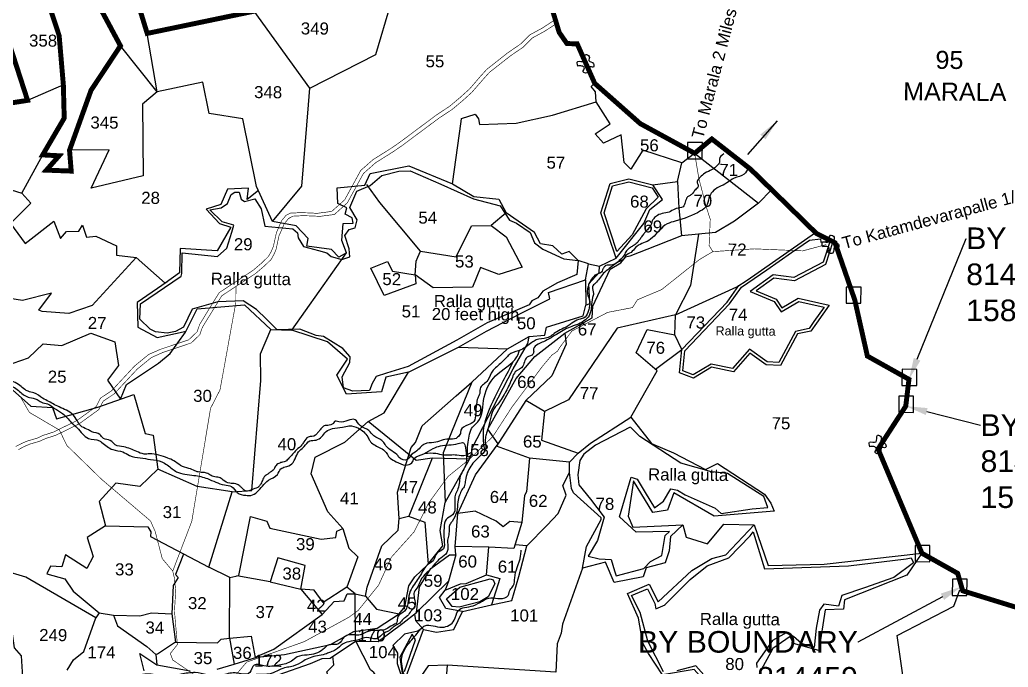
# Model space of a CAD drawing. Header units: feet. Extents: x 810988 to 816268, y 1577255 to 1582517.
# Drawn here: x 812906 to 814506, y 1580867 to 1581915 of the extents above; entities that cross this region are included whole.
import ezdxf
from ezdxf import colors
from ezdxf.entities.mleader import LeaderData, LeaderLine
from ezdxf.enums import TextEntityAlignment as Align
from ezdxf.math import Vec2, Vec3

# ---------------------------------------------------------------- set-up
doc = ezdxf.new("R2010")
doc.units = ezdxf.units.FT
doc.header["$LTSCALE"] = 15
doc.header["$MEASUREMENT"] = 0
doc.linetypes.add('HIDDEN2', pattern=[0.1875, 0.125, -0.0625])
for name, color, linetype in [('CRDS STONES', 7, 'Continuous'), ('HILL', 17, 'Continuous'), ('PLOT', 7, 'Continuous'), ('PLOT NO', 7, 'Continuous'), ('ROADS', 6, 'HIDDEN2'), ('TANKS-STREAM', 4, 'Continuous'), ('TEXT', 1, 'Continuous'), ('VILLAGE STONES', 240, 'Continuous')]:
    doc.layers.add(name, color=color, linetype=linetype)
doc.layers.add('VILLAGE BOUNDRY', color=5, linetype='HIDDEN2', lineweight=100)
doc.styles.get("Standard").update_dxf_attribs({"font": 'arial.ttf'})
doc.dimstyles.get("Standard").update_dxf_attribs({"dimtxt": 0.18, "dimasz": 35, "dimexe": 0.18, "dimexo": 0.0625, "dimgap": 0.09, "dimtad": 0, "dimtih": 1, "dimtoh": 1, "dimdec": 4, "dimzin": 0, "dimdsep": 46, "dimtxsty": 'Standard', "dimcen": 0.09, "dimadec": 0, "dimazin": 0, "dimtfac": 1, "dimtdec": 4, "dimtofl": 0, "dimtmove": 0, "dimatfit": 3, "dimfxl": 0, "dimtolj": 1, "dimtzin": 0, "dimarcsym": 0})

msp = doc.modelspace()

# ---------------------------------------------------------------- linework, layer by layer
at = {"layer": 'HILL'}
for points in [[(813184.9, 1581446.8), (813171.2, 1581417.7), (813158.3, 1581410.4), (813144.5, 1581407.9), (813125.5, 1581410.1), (813117.1, 1581414.5), (813100.1, 1581430.8), (813101.5, 1581455.3), (813167.3, 1581500.5), (813168.2, 1581504.7), (813169.1, 1581538), (813226, 1581532.3), (813241.2, 1581545.8), (813249.2, 1581571.4), (813252.6, 1581582.6), (813233.6, 1581588.3), (813213.7, 1581607.9), (813232, 1581610.7), (813242.4, 1581618), (813248.1, 1581632.4), (813254.1, 1581636.4), (813260.9, 1581636.3), (813264.6, 1581625.1), (813269.5, 1581621.2), (813286.7, 1581625.5), (813296.5, 1581609.4), (813302.6, 1581581.2), (813348.2, 1581577.1), (813355.6, 1581570.4), (813356.5, 1581562.2), (813365.3, 1581548.5), (813389.7, 1581541.8), (813403, 1581538.1), (813410, 1581531.9), (813427.1, 1581527.3), (813440.2, 1581531.7), (813439.2, 1581544.6), (813432, 1581566), (813439.1, 1581575.6), (813448.9, 1581578.4), (813451.8, 1581591.3), (813440.3, 1581611.5), (813451.4, 1581637.9), (813473.1, 1581647.2), (813492, 1581663.1), (813519.7, 1581670), (813537.7, 1581670.7), (813587.6, 1581649.1), (813640.1, 1581625.5), (813683.5, 1581614), (813698.4, 1581591), (813709.8, 1581586.3), (813731.8, 1581570.7), (813739.1, 1581554.1), (813752.7, 1581544.1), (813786.3, 1581528.3), (813809.9, 1581525.7), (813807.4, 1581502.7), (813776.3, 1581489.4), (813752.6, 1581475.8), (813744.4, 1581465.2), (813734.9, 1581460.5), (813730.5, 1581453.6), (813662.3, 1581424.5), (813613.5, 1581396.4), (813534.7, 1581354.1), (813499.6, 1581343.2), (813482.8, 1581338), (813476.6, 1581326.3), (813472.2, 1581315.2), (813444.9, 1581314.3), (813429.8, 1581319.4), (813427.6, 1581337.3), (813440.2, 1581360.4), (813441, 1581369.8), (813429, 1581383.4), (813397.6, 1581402.5), (813385.9, 1581404.1), (813359.3, 1581414.4), (813322.4, 1581413.6), (813305.1, 1581430.5), (813288.9, 1581446.5), (813267.8, 1581460.3), (813226.8, 1581458.5), (813184.9, 1581446.8)], [(813872.5, 1581540.4), (813851.7, 1581603), (813865.3, 1581646.3), (813891.5, 1581652.9), (813929.3, 1581643.3)], [(813929.3, 1581643.3), (813939.3, 1581628), (813919.9, 1581609.5), (813896.9, 1581567.3), (813872.5, 1581540.4)], [(814217.3, 1581557.5), (814206.2, 1581522.8), (814158.7, 1581497.9), (814125, 1581502.2), (814088.2, 1581475.2), (814126.9, 1581459.2), (814138.1, 1581442.4), (814166.6, 1581459.2), (814207.9, 1581450.1), (814191.3, 1581426.9), (814183.3, 1581415.6), (814161.5, 1581410.9), (814134.3, 1581360.6), (814115.4, 1581361.4), (814086.7, 1581382.2), (814059.4, 1581350.5), (814024.7, 1581358), (813995.7, 1581340.5), (813979.1, 1581347.1), (813982.3, 1581379.1), (814054.6, 1581455.3), (814073.8, 1581482.5)], [(814073.8, 1581482.5), (814114.8, 1581510.7), (814155.1, 1581538.5), (814183.8, 1581558.3), (814201.9, 1581560.8), (814202.6, 1581555.5), (814217.3, 1581557.5)], [(813894.1, 1581255.5), (813837.9, 1581226.5), (813818.7, 1581211.8), (813812.2, 1581201.6), (813809, 1581178.4), (813810.8, 1581162.4), (813829.6, 1581139.2), (813851.9, 1581110.2), (813841, 1581072.2), (813825.9, 1581046.8), (813843.8, 1581042.8), (813862.9, 1581041.6), (813868.4, 1581022.9), (813871.4, 1581015.2), (813916.1, 1581026.7), (813926.5, 1581038.5), (813945.2, 1581047.8), (813950.4, 1581080.2), (813957.7, 1581087), (813903.6, 1581085.8), (813876.7, 1581110.7), (813895.4, 1581174.9), (813904.9, 1581171.4), (813918.1, 1581150), (813933.2, 1581125.2), (813947.7, 1581136.1), (813959.7, 1581155.8), (813970.7, 1581153.8), (813982.9, 1581146.1), (814031.6, 1581124.5), (814041.1, 1581116), (814091.5, 1581123.7), (814116.6, 1581125.8), (814110.3, 1581143.7), (814051.1, 1581181), (814025.6, 1581183.7), (813975.6, 1581197.4), (813909.6, 1581240.7), (813894.3, 1581255.5)], [(813950, 1580968), (813991, 1581009.2), (814018.4, 1581031.2), (814053.3, 1581044), (814087.9, 1581079.7), (814093, 1581086.4), (814111.4, 1581026.4), (814247.1, 1581031.3), (814340.3, 1581042.8), (814348.7, 1581044.1), (814352.2, 1581036.3), (814320.5, 1581012.6), (814273, 1580995.7), (814236.3, 1580983.3), (814231.2, 1580965.7), (814207.3, 1580969.4), (814200.4, 1580959.5), (814194.8, 1580930.1), (814191.6, 1580899.1), (814171.2, 1580905.7), (814158.2, 1580917), (814146.5, 1580922.8), (814124.3, 1580910.4), (814098.5, 1580873.8), (814098.6, 1580866.5)], [(813947.6, 1580859.8), (813922.5, 1580909.3), (813910.2, 1580955.7), (813896.1, 1580983.3), (813921.8, 1580993.8), (813933.6, 1580970.4), (813935.5, 1580961.7), (813950.4, 1580968.1)], [(814055.4, 1580806.7), (814000.2, 1580869.5), (813969.2, 1580861.4)]]:
    msp.add_lwpolyline(points, dxfattribs=at)
at = {"layer": 'HILL', "linetype": 'Continuous'}
for points in [[(813596.4, 1580977.8), (813618.2, 1580996.5), (813657.4, 1581007.6), (813667.1, 1581010.4), (813671.9, 1581008.7), (813674.8, 1581002.3), (813664.1, 1580981), (813650.3, 1580972.7), (813617.3, 1580964.5), (813605.8, 1580965.4), (813596.4, 1580977.8)], [(813528.7, 1580860.2), (813546.4, 1580911.5), (813541.2, 1580920.6), (813521, 1580883.2), (813526.6, 1580846.1)]]:
    msp.add_lwpolyline(points, dxfattribs=at)
at = {"layer": 'PLOT'}
for points in [[(813434.6, 1581537.9), (813422.2, 1581531.2), (813410.4, 1581543.7), (813370.6, 1581549.1), (813372.5, 1581561.1), (813353.5, 1581581.6), (813314.8, 1581588.7), (813362.4, 1581646.2), (813373.1, 1581777.8), (813375.2, 1581804.6), (813482.5, 1581859.1), (813506.3, 1581941.4), (813505.7, 1581999.9), (813590.6, 1582044.2), (813770.5, 1582060.4), (813780.6, 1582075.3)], [(813375.2, 1581804.6), (813285.4, 1581929.3)], [(813314.8, 1581588.7), (813289.3, 1581645.6), (813266.8, 1581755.1), (813212.8, 1581763.6), (813202.5, 1581814.3), (813128.3, 1581798.9), (813112.3, 1581893.3)], [(813128.3, 1581798.9), (813069, 1581873.2)], [(812976.6, 1581810.1), (812918.7, 1581784.9)], [(813069, 1581301.1), (813078.9, 1581325), (813130.5, 1581359.5), (813149.3, 1581375.1), (813174.2, 1581409.4), (813193.1, 1581447.5), (813270, 1581454.1), (813312.5, 1581414), (813346.1, 1581412.8), (813434.6, 1581537.9), (813427.5, 1581558.1), (813429.3, 1581585.7), (813445.4, 1581586.3), (813444, 1581594.9), (813432.7, 1581600.5), (813435.1, 1581610.7), (813421, 1581618), (813419.6, 1581643.4), (813464.6, 1581647.5), (813473.1, 1581666.7), (813535.6, 1581678.8), (813606.3, 1581650), (813620.3, 1581750.5), (813621, 1581755.6), (813643, 1581762.4), (813648.5, 1581755), (813650.2, 1581745.9), (813709.2, 1581748.1), (813768, 1581761), (813838.6, 1581782.5), (813837.5, 1581798.6), (813830.6, 1581807.2), (813835.8, 1581813)], [(813128.3, 1581798.9), (813104.9, 1581778.8), (813106, 1581662.9), (813021.8, 1581642.8), (813051, 1581704.6), (812986.6, 1581704.2)], [(813977.3, 1581684), (813914.5, 1581704.4), (813895, 1581673.6), (813883.9, 1581684.3), (813879.4, 1581729.2), (813850.9, 1581715.4), (813837.3, 1581730.5), (813861.4, 1581747.1), (813838.6, 1581782.5)], [(812909.3, 1581634.4), (812943.2, 1581696.6)], [(813970.2, 1581653.3), (813977.3, 1581684), (813998.2, 1581699.2)], [(813998.2, 1581699.2), (814101.4, 1581618.2), (814122.8, 1581640.2)], [(812777.3, 1581675.7), (812909.3, 1581634.4), (812923.9, 1581618.2), (812890.8, 1581585.7), (812914.9, 1581553.3), (812961.2, 1581589.3), (812972.1, 1581561.4), (812981.6, 1581572.7), (813001.8, 1581572.9), (813007.7, 1581582.8), (813014, 1581563.4), (813029.3, 1581564.8), (813062.6, 1581549.5), (813062.8, 1581534), (813094.2, 1581530.4)], [(813871, 1581529.6), (813846.6, 1581602.9), (813861.4, 1581650.4), (813891.5, 1581657.9), (813930.4, 1581648)], [(813292.3, 1581639.1), (813274.3, 1581624.6), (813276.3, 1581643), (813242, 1581640.9), (813231.6, 1581616.1), (813207.5, 1581608.7), (813229.2, 1581585.6), (813247.6, 1581579.7), (813225.3, 1581541.5), (813165.8, 1581545), (813164.4, 1581505.5), (813141.6, 1581488.9), (813094.2, 1581530.4), (813023.3, 1581452.6), (812985.5, 1581439.6), (812942.2, 1581443.3), (812937.1, 1581445), (812957.2, 1581472.5), (812910.3, 1581461.1), (812869.1, 1581467.6)], [(813225.5, 1580863.7), (813253.1, 1580872), (813289.7, 1580883.4), (813334.3, 1580887.5), (813408.9, 1580904), (813446.6, 1580925), (813484.2, 1580930.5), (813520.2, 1580953.7), (813529.1, 1580964.7), (813535.8, 1580998.6), (813545.4, 1581013.6), (813565.7, 1581032.8), (813590.9, 1581063.6), (813586.4, 1581088.6), (813594.3, 1581133.7), (813634, 1581204.1), (813637.6, 1581211.8), (813637.5, 1581220.7), (813664.1, 1581272.2), (813704.6, 1581350.3), (813728.4, 1581391), (813730.6, 1581402.3), (813755.5, 1581404.8), (813758.4, 1581417.6), (813817.9, 1581436), (813822, 1581453.4), (813828.8, 1581456), (813827.2, 1581487.6), (813843.8, 1581506.4), (813844.1, 1581516.7), (813871, 1581529.6), (813915.9, 1581585.6), (813925.5, 1581608.3), (813946.3, 1581624.3), (813930.4, 1581648), (813970.2, 1581653.3), (813972.4, 1581610.5), (813977, 1581565.3), (813935.9, 1581549.5), (813893.5, 1581532.9), (813886.2, 1581530.9)], [(813554.6, 1581540.7), (813489, 1581619.6), (813467.7, 1581648.8)], [(813606.3, 1581650), (813640.9, 1581629.1), (813681.5, 1581624.7), (813693.3, 1581602.7)], [(814101.4, 1581618.2), (814062.9, 1581589.2), (814032.1, 1581570.9), (813977, 1581565.3)], [(813826.6, 1581520.1), (813809.9, 1581525.7), (813795.1, 1581540.3), (813783.3, 1581535.9), (813768.7, 1581549.3), (813748.7, 1581552.7), (813739.2, 1581571.2), (813693.3, 1581602.7), (813668.9, 1581582.3), (813693.4, 1581564.2), (813719.2, 1581514.6), (813681.5, 1581502.8), (813651.8, 1581514.3), (813638.5, 1581482.3), (813575.2, 1581481.3), (813546.1, 1581502.5), (813547.2, 1581487.6), (813495.8, 1581468.8), (813474.1, 1581513.2), (813500.9, 1581524.2), (813509, 1581508.4), (813546.1, 1581502.5), (813547.6, 1581524.3), (813550.5, 1581531.2), (813554.6, 1581540.7), (813612.4, 1581531.8), (813637, 1581581.6), (813668.9, 1581582.3)], [(814004.5, 1581568.1), (813991.7, 1581485.3), (813967, 1581437.7), (814066.2, 1581483), (814083.4, 1581493.7), (814193.5, 1581571.2)], [(814221.9, 1581556.1), (814210.2, 1581519.4), (814159.6, 1581492.9), (814126.3, 1581497.1), (814098, 1581476.4), (814130.1, 1581463.2), (814139.5, 1581448.9), (814165.7, 1581464.4), (814216.1, 1581453.3), (814195.3, 1581424.1), (814186.1, 1581411.2), (814164.8, 1581406.7), (814137.1, 1581355.6), (814113.7, 1581356.6), (814087.5, 1581375.6), (814061.2, 1581345.1), (814025.5, 1581352.9), (813996.1, 1581335.1), (813973.9, 1581344), (813977.6, 1581381.3), (814050.8, 1581458.4), (814069.9, 1581485.3)], [(813788.3, 1581408), (813832.2, 1581432.7), (813833.3, 1581451.6), (813861.5, 1581511.8), (813878.8, 1581522.1), (813886.2, 1581530.9)], [(813821.7, 1581494.3), (813826.6, 1581520.1), (813844.1, 1581516.7)], [(813144.8, 1581491.2), (813095.8, 1581457.4), (813097, 1581417.8), (813128.3, 1581401.1), (813175.1, 1581411.2)], [(813616.3, 1581385.4), (813661.1, 1581411.4), (813716.6, 1581439.6), (813764, 1581463.6), (813761.8, 1581473.6), (813821.7, 1581494.3), (813822, 1581453.4)], [(813977.6, 1581381.3), (813965.9, 1581405.4), (813967, 1581437.7), (813873, 1581416.3), (813794, 1581300), (813755.4, 1581281.2), (813725.2, 1581299)], [(812895.2, 1581359.4), (812920.2, 1581367.8), (812943.7, 1581390.9), (812974.3, 1581387.9), (813021.1, 1581408.1), (813059.9, 1581394), (813065.8, 1581355.6), (813048.1, 1581331.7), (813069, 1581301.1)], [(813245.3, 1580913.9), (813246.2, 1581012.2), (813211.9, 1581028.9), (813249.6, 1581151), (813281.8, 1581153.4), (813296.2, 1581331.5), (813295.9, 1581374.3), (813312.5, 1581414)], [(813573.5, 1581205.8), (813547.8, 1581202), (813470, 1581264.9), (813496, 1581279.1), (813535.1, 1581344.7), (813498.3, 1581336.7), (813491.5, 1581313.1), (813434.9, 1581309.4), (813419.3, 1581340), (813436.3, 1581365.9), (813404.2, 1581393.8), (813346.1, 1581412.8)], [(813449.4, 1580909.1), (813486.2, 1580908.5), (813525.7, 1580938.6), (813548.2, 1580955.6), (813552.8, 1580997.4), (813571.3, 1581027), (813601.4, 1581049), (813611.6, 1581049.3), (813610.5, 1581062.5), (813614.8, 1581116.1), (813643.6, 1581178.5), (813680, 1581228.8), (813663.5, 1581252.7), (813709.1, 1581334.4), (813739.4, 1581370.2), (813788.3, 1581408), (813790.1, 1581390.4), (813766.9, 1581338.7), (813725.2, 1581299), (813677.4, 1581225.2)], [(813695.5, 1581382.5), (813730.6, 1581402.3)], [(813755.4, 1581281.2), (813750.6, 1581234.8), (813809.6, 1581213.4), (813829.6, 1581229.6), (813895, 1581271.9), (813937.7, 1581347.1), (813903.3, 1581376), (813921.3, 1581414), (813965.9, 1581405.4)], [(813535.1, 1581344.7), (813616.3, 1581385.4), (813695.5, 1581382.5), (813637.6, 1581328.5)], [(813934.8, 1581349.5), (813977.6, 1581381.3)], [(813519.8, 1581107.8), (813517.2, 1581150.4), (813531.9, 1581198.4), (813539.4, 1581222.7), (813546.4, 1581230.9), (813557.4, 1581257.8), (813612.5, 1581306.4), (813637.6, 1581328.5), (813604.8, 1581247.4), (813591.3, 1581214.1), (813594.3, 1581133.7)], [(812889.7, 1581320.3), (812924.2, 1581290), (812958.9, 1581287.7), (812965.7, 1581269), (813032.5, 1581288.2), (813090.5, 1581308.7), (813109.1, 1581245.7), (813122.2, 1581243), (813129.7, 1581187.7), (813100.4, 1581159.5), (813061.5, 1581165), (813034.4, 1581135.3), (813044.6, 1581096), (813015.2, 1581076.9), (813024.9, 1581046.6), (813014.4, 1581026.8), (812980.2, 1581048.8), (812974.4, 1581029.6), (812955.8, 1581030.6), (812949.8, 1581018.2), (812978.8, 1581010.1), (812992.4, 1580990.2), (813034.6, 1580955.3), (813029.2, 1580946.8), (812915.9, 1581012.8), (812879.7, 1581023.6)], [(813428.6, 1581091.7), (813404.5, 1581118.6), (813377.4, 1581180.4), (813384.2, 1581207.1), (813432.1, 1581231.7), (813470, 1581264.9)], [(813895, 1581271.9), (813928.2, 1581229.4), (813964, 1581214.1), (814015.8, 1581187), (814034.9, 1581196.8), (814111.2, 1581147.5), (814121.7, 1581132.8), (814126.8, 1581119.6), (814029.6, 1581111.8), (813964.3, 1581149.6), (813954.2, 1581121.5), (813930.4, 1581117.7), (813899.2, 1581168.8), (813890.8, 1581111.4), (813898, 1581094), (813979.3, 1581097.4), (813984.7, 1581077.6), (814019.1, 1581066.8), (814045.3, 1581098.8), (814094.4, 1581097.7), (814117.4, 1581032), (814207.6, 1581034.2), (814366, 1581051.6), (814341.6, 1581016.1), (814240.9, 1580976.2), (814238.9, 1580961.1), (814209.6, 1580959.8), (814199.3, 1580894.4), (814158, 1580905.3), (814152.9, 1580916.7), (814124.9, 1580897.5), (814102.6, 1580856.8)], [(813795.7, 1581198.9), (813730.8, 1581205.5), (813677.4, 1581225.2)], [(813802.2, 1581149.2), (813798.8, 1581156.7), (813795.7, 1581182.6), (813795.7, 1581198.9), (813809.6, 1581213.4)], [(813634, 1581204.1), (813591.6, 1581205.3), (813573.5, 1581205.8), (813535.9, 1581111.6)], [(813730.8, 1581205.5), (813726, 1581150.9), (813723, 1581145), (813718.3, 1581101.5), (813699.1, 1581103.1), (813688.4, 1581094.5), (813677, 1581103.6), (813643.1, 1581119.7), (813614.8, 1581116.1)], [(813249.6, 1581151), (813193.2, 1581159.7), (813129.7, 1581187.7)], [(813726.6, 1581063.4), (813759.6, 1581097.2), (813777.4, 1581116.2), (813790.2, 1581145.4), (813784.9, 1581161.5), (813795.7, 1581182.6)], [(813979.3, 1581097.4), (813959, 1581078.6), (813957, 1581055.5), (813950.5, 1581035.9), (813919.9, 1581027.9), (813915, 1581013.7), (813868, 1581004.1), (813853.8, 1581037.4), (813816.6, 1581027.2), (813823.1, 1581062.6), (813847, 1581106.2), (813846.9, 1581109.2), (813802.2, 1581149.2)], [(813246.2, 1581012.2), (813260.3, 1581015.6), (813279.6, 1581110.9), (813306, 1581103.7), (813310.8, 1581092.5), (813393.8, 1581074.6), (813417.7, 1581076.9), (813419.1, 1581087.6), (813428.6, 1581091.7), (813438.7, 1581060.1), (813453, 1581045.9), (813435.5, 1580996.8), (813397.1, 1580972), (813382.3, 1580992.1), (813361, 1580993.5), (813367.9, 1581032), (813323.8, 1581044.1), (813311.5, 1581005.6), (813361, 1580993.5)], [(813465.8, 1580981.9), (813468.3, 1580996.6), (813491.9, 1581063.7), (813518.4, 1581089), (813519.8, 1581107.8), (813534.9, 1581111.9), (813561.8, 1581101.9), (813566.8, 1581034.1)], [(813718.3, 1581101.5), (813705.8, 1581059.5), (813665.1, 1581061.4), (813610.5, 1581062.5)], [(813044.6, 1581096), (813113.5, 1581094.3), (813118.4, 1581086.1), (813117.7, 1581078.6), (813211.9, 1581028.9)], [(814032.1, 1580742), (814048.1, 1580806.4), (813997.3, 1580863.2), (813946, 1580854.8), (813923.6, 1580889.3), (813914.6, 1580906), (813907.1, 1580946.6), (813889.5, 1580986.5), (813924.7, 1581001.8), (813939.2, 1580972.9), (813993.9, 1581023.7), (814025.8, 1581043.1), (814048.6, 1581049.3), (814094.4, 1581097.7)], [(813171.2, 1581050.4), (813158.1, 1581017.1), (813162.6, 1581012.5), (813154.3, 1580999.2), (813152, 1580953.4)], [(813611.6, 1581049.3), (813599.6, 1581006.6), (813594.5, 1580992), (813619.3, 1581002.3), (813628.7, 1581002.5), (813661.5, 1581016.9), (813665.1, 1581061.4)], [(813661.5, 1581016.9), (813682.7, 1581010.8), (813669.4, 1580967.9), (813702.4, 1580975.2), (813713.7, 1581014), (813726.6, 1581063.4), (813707.6, 1581065.5)], [(812947.6, 1580810.1), (812945.7, 1580828.8), (812912.3, 1580833.7), (812908.9, 1580885.6), (812897.7, 1580898.5), (812879.7, 1581023.6)], [(813816.6, 1581027.2), (813784.1, 1580936.9), (813782.4, 1580922.2), (813775.8, 1580905.1), (813773.4, 1580859.3), (813597.6, 1580870.3), (813566.7, 1580869.2), (813550.1, 1580844.9), (813531.9, 1580853.5), (813559.2, 1580928.4), (813580.2, 1580923.9), (813608.6, 1580928.3), (813622.5, 1580957.4), (813669.4, 1580967.9)], [(813311.5, 1581005.6), (813257.5, 1581014.9)], [(813599.6, 1581006.6), (813548.2, 1580955.6)], [(813361, 1580993.5), (813395.6, 1580952.7), (813414.6, 1580973.5), (813430.8, 1580974.4), (813436.1, 1580985.8), (813448.6, 1580985.7), (813435.5, 1580996.8)], [(813622.5, 1580957.4), (813595.5, 1580962), (813585.3, 1580979.8), (813594.5, 1580992)], [(814507.7, 1580731.5), (814436.7, 1580734.3), (814414.3, 1580792.4), (814361.2, 1580807.3), (814338, 1580835.3), (814325.8, 1580918.3), (814417.4, 1580966), (814427.4, 1580992.2)], [(813079.4, 1580823.3), (813094.1, 1580832.3), (813187.2, 1580830.1), (813199.4, 1580834.9), (813217.8, 1580842), (813274.6, 1580847.2), (813324.4, 1580854.6), (813376.8, 1580873.2), (813395.2, 1580881.4), (813408.1, 1580881.9), (813449.4, 1580909.1), (813448.6, 1580985.7)], [(813448.6, 1580985.7), (813465.8, 1580981.9), (813483.6, 1580961.1), (813520.2, 1580953.7)], [(813034.6, 1580955.3), (813058, 1580951.6), (813064, 1580934.1), (813111.9, 1580900.5), (813126.5, 1580887.9), (813127.8, 1580871)], [(813058, 1580951.6), (813100.1, 1580950.1), (813119.5, 1580955.3), (813152, 1580953.4), (813158.1, 1580907.4), (813128.9, 1580888.1)], [(812982.8, 1580862.4), (812993, 1580878.8), (813009.9, 1580892.7), (813029.2, 1580946.8)], [(813287, 1580883.2), (813317, 1580896.1), (813395.6, 1580952.7)], [(813544.8, 1580953.1), (813546.4, 1580942.8), (813559.2, 1580928.4)], [(813557.4, 1580930.4), (813550.4, 1580925.7), (813528.7, 1580920.7), (813509.9, 1580902.3), (813517.4, 1580890.1), (813516.6, 1580873.1), (813522.6, 1580855.1), (813522.4, 1580845), (813503.5, 1580853.3), (813490.3, 1580842), (813478.9, 1580858.6), (813473.6, 1580862.8), (813450, 1580909.1)], [(813158.1, 1580907.4), (813226.3, 1580906.5), (813231.9, 1580912.3), (813245.3, 1580913.9), (813253.1, 1580872)], [(813245.3, 1580913.9), (813280.5, 1580917.5), (813287.1, 1580882.6)], [(813107.2, 1580861), (813100.4, 1580889.1), (813127.8, 1580871), (813182, 1580861.5)], [(813128.9, 1580888.1), (813126.5, 1580887.9)], [(813490.3, 1580842), (813488, 1580838), (813496.5, 1580826.8), (813484.4, 1580816.9), (813498.6, 1580806.5), (813498.3, 1580762.4), (813468.9, 1580787), (813427.2, 1580778.6), (813403.2, 1580859.5), (813414.4, 1580870.9), (813412.8, 1580885)], [(813597.6, 1580870.3), (813590.3, 1580773.9)]]:
    msp.add_lwpolyline(points, dxfattribs=at)
at = {"layer": 'ROADS', "linetype": 'HIDDEN2', "ltscale": 5, "const_width": 1}
for points in [[(812899.5, 1581224.4), (812909.6, 1581229.7), (812919.3, 1581233.7), (812926.7, 1581235.7), (812935, 1581238.3), (812943.6, 1581242.4), (812960.5, 1581247.8), (812997.9, 1581266.1), (813029.7, 1581289.1), (813036.8, 1581302.9), (813054.5, 1581314.5), (813091.9, 1581354.8), (813114.7, 1581373.5), (813133.6, 1581381.8), (813179.3, 1581397.1), (813193.1, 1581410.3), (813197.2, 1581422.2), (813210.6, 1581444.1), (813228.8, 1581473.6), (813265, 1581497.4), (813283.6, 1581509.7), (813297.1, 1581521.2), (813308.5, 1581532.2), (813312.6, 1581539.4), (813316.4, 1581548.1), (813321.3, 1581570.3), (813329.8, 1581590.1), (813336.8, 1581598.6), (813344.1, 1581602.3), (813360.1, 1581603.1), (813373.5, 1581602.7), (813387.4, 1581602), (813410.9, 1581605.1), (813431.9, 1581623.9), (813446.8, 1581651.2), (813457.8, 1581671.4), (813477.6, 1581688.8), (813505, 1581706), (813520.2, 1581716.4), (813541.7, 1581732.4), (813580.7, 1581761.5), (813601.5, 1581775.2), (813618.7, 1581789.6), (813633.7, 1581803.1), (813652.1, 1581824.4), (813661.8, 1581835.1), (813696, 1581862.1), (813716.2, 1581875.9), (813731.7, 1581891.1), (813751.2, 1581901.7), (813770.4, 1581914.2)], [(812903.8, 1581219.4), (812913.9, 1581224.7), (812923.6, 1581228.8), (812931, 1581230.8), (812939.2, 1581233.4), (812947.9, 1581237.4), (812964.8, 1581242.8), (813002.1, 1581261.1), (813033.9, 1581284.2), (813041.1, 1581297.9), (813058.8, 1581309.6), (813096.2, 1581349.8), (813119, 1581368.5), (813137.9, 1581376.8), (813183.6, 1581392.2), (813197.4, 1581405.4), (813201.5, 1581417.3), (813214.9, 1581439.2), (813233.1, 1581468.6), (813269.2, 1581492.4), (813287.9, 1581504.7), (813301.4, 1581516.3), (813312.8, 1581527.2), (813316.9, 1581534.5), (813320.7, 1581543.1), (813325.5, 1581565.4), (813334.1, 1581585.1), (813341.1, 1581593.7), (813348.4, 1581597.4), (813364.4, 1581598.2), (813377.8, 1581597.8), (813391.7, 1581597.1), (813415.2, 1581600.1), (813436.1, 1581618.9), (813451.1, 1581646.3), (813462.1, 1581666.4), (813481.9, 1581683.9), (813509.3, 1581701.1), (813524.5, 1581711.4), (813546, 1581727.5), (813585, 1581756.5), (813605.8, 1581770.2), (813623, 1581784.6), (813637.9, 1581798.2), (813656.4, 1581819.5), (813666, 1581830.2), (813700.3, 1581857.1), (813720.5, 1581870.9), (813736, 1581886.2), (813755.5, 1581896.8), (813774.6, 1581909.2)], [(814027.6, 1581540), (814021.6, 1581550.1), (814023.4, 1581592.3), (814016.8, 1581613.1), (814005, 1581658.4), (813998.2, 1581699.2)], [(813242.2, 1580838.8), (813273.2, 1580875.3), (813366.5, 1580908.5), (813439, 1580948.2), (813453.6, 1580958.9), (813486.8, 1581000), (813507.3, 1581045.1), (813544, 1581086), (813568.2, 1581133.6), (813599, 1581175.8), (813634, 1581204.1), (813671.8, 1581240.8), (813702.7, 1581288.5), (813751.4, 1581353.7), (813766.9, 1581372.2), (813776.6, 1581379.1), (813778.8, 1581383.3), (813799.6, 1581411.5), (813857.4, 1581441.6), (813897.6, 1581449.4), (813905.7, 1581462.1), (813944.8, 1581478.5), (814005.3, 1581526.7), (814027.6, 1581540), (814094.7, 1581544.5), (814172.9, 1581541.2), (814211, 1581551.3)], [(813153.6, 1581022.8), (813184.4, 1581103.2), (813214.8, 1581286.3), (813230.1, 1581316.1), (813237.5, 1581356.7), (813248.5, 1581417.8), (813255.7, 1581457.3), (813255.8, 1581483.6)], [(813188.7, 1580854.9), (813153.6, 1580878.8), (813149.7, 1580889.3), (813161.1, 1580903.7), (813156.4, 1580957.9), (813158.4, 1580991.1), (813156.3, 1581011.5), (813153.6, 1581022.8), (813136.7, 1581042.8), (813125.2, 1581086.8), (813117.6, 1581104), (813038.6, 1581171.2), (812982.3, 1581226.1), (812970.1, 1581251.2), (812947.1, 1581264.7), (812921.6, 1581279.7), (812906.9, 1581305.2)]]:
    msp.add_lwpolyline(points, dxfattribs=at)
at = {"layer": 'TANKS-STREAM'}
for points in [[(814045.2, 1581698.3), (814038.3, 1581689.7), (814038.3, 1581684.4), (814034.6, 1581679.4), (814026.4, 1581672.8), (814014.6, 1581667), (814007.1, 1581660.3), (814002.2, 1581653.3), (814003.7, 1581645.7), (813999.4, 1581640.3), (813995.1, 1581634.6), (813990.9, 1581631), (813986.6, 1581628.6), (813984.3, 1581624.2), (813982.9, 1581620.1), (813981.6, 1581616.1), (813979.4, 1581612.5), (813968.4, 1581609.9), (813959.3, 1581605.1), (813937.9, 1581598.7), (813932.2, 1581593.7), (813929.7, 1581589.8), (813927, 1581581.8), (813924.3, 1581578.3), (813919.2, 1581572.7), (813916.4, 1581569.5), (813912.3, 1581563.9), (813909, 1581559.2), (813904.9, 1581554.4), (813898.4, 1581549.4), (813892.9, 1581545.8), (813887.8, 1581541.2), (813884.3, 1581534.4), (813876.3, 1581525.5), (813873, 1581522.5), (813862.1, 1581518.1), (813854.6, 1581517.4), (813851.1, 1581514.4), (813849.2, 1581510.3), (813847.2, 1581506.5), (813841.9, 1581504.3), (813827.2, 1581487.6), (813824.6, 1581471.6), (813828.6, 1581458.8), (813828.1, 1581452.1), (813826.4, 1581444.6), (813820.8, 1581433.8), (813810.4, 1581429.9), (813799.5, 1581424.2), (813793.5, 1581419.7), (813785.8, 1581415.8), (813775, 1581410.2), (813759.1, 1581400.3), (813741.9, 1581397), (813734.9, 1581392.8), (813717.1, 1581381.1), (813700.8, 1581374.8), (813695.3, 1581370.4), (813684.1, 1581358.9), (813675.8, 1581351.7), (813671.3, 1581346.7), (813663.4, 1581331.8), (813656.3, 1581324.8), (813651.7, 1581320.1), (813650.3, 1581310.3), (813647.3, 1581302.6), (813645.1, 1581293.2), (813643.9, 1581277.7), (813640.8, 1581264.8), (813631.5, 1581259.4), (813619.8, 1581250.7), (813619.1, 1581245.4), (813614.5, 1581239.4), (813612, 1581237.6), (813600.4, 1581236.6), (813576, 1581230.8), (813561.1, 1581228.5), (813555.7, 1581224.6), (813548.6, 1581217.4), (813538.4, 1581209.6), (813533.4, 1581203.3), (813519.8, 1581206.8), (813518.2, 1581209.1), (813508.3, 1581217.3), (813498.4, 1581225.8), (813493.8, 1581232.7), (813478.8, 1581242), (813470.8, 1581250.2), (813457.3, 1581258.1), (813448.6, 1581267.7), (813422.3, 1581264.4), (813415.2, 1581264.8), (813413.8, 1581261.9), (813409.3, 1581259.6), (813404.5, 1581258.5), (813398.8, 1581258.1), (813394.3, 1581254.1), (813390.3, 1581249.2), (813387.2, 1581245.6), (813384.6, 1581242.6), (813372.8, 1581239.7), (813365.7, 1581232.1), (813362.6, 1581227), (813354.1, 1581219.3), (813349.6, 1581214.2), (813341.7, 1581205.6), (813335.8, 1581200.4), (813331.5, 1581199.2), (813325.1, 1581197), (813319.8, 1581192.6), (813318.3, 1581189.2), (813317.2, 1581187.3), (813314.6, 1581185), (813310.3, 1581182), (813306.3, 1581179.1), (813304.7, 1581178.2), (813299.5, 1581171.4), (813296.1, 1581164), (813293.2, 1581159.7), (813283.8, 1581155.3), (813278.5, 1581153.1), (813270.8, 1581152.6), (813264.3, 1581158.5), (813260.9, 1581161.4), (813255.6, 1581164.1), (813245.8, 1581165), (813235.3, 1581170.1), (813228.7, 1581174.3), (813219.7, 1581175.7), (813211.8, 1581179.9), (813204.9, 1581182.3), (813194.7, 1581183.2), (813189.6, 1581185.3), (813179.8, 1581189), (813166, 1581193.9), (813155.5, 1581201.3), (813145.8, 1581205.7), (813115.8, 1581212.5), (813107.2, 1581212.3), (813095.3, 1581216.5), (813074.6, 1581223.7), (813060.7, 1581227.3), (813052.6, 1581234.2), (813041.5, 1581237.5), (813035.6, 1581243.9), (813022.9, 1581248.3), (813017.5, 1581251.2), (813006.5, 1581256.5), (812994.4, 1581273.3), (812984.5, 1581281.6), (812972.5, 1581287.3), (812962.5, 1581292.1), (812953.1, 1581297.3), (812943.1, 1581302.5), (812928.8, 1581311.5), (812919.4, 1581313.8), (812914, 1581317), (812906.4, 1581323.1), (812884.2, 1581333.4), (812856.7, 1581338.7), (812843.1, 1581338.5), (812835.9, 1581338.4), (812817.6, 1581346.7), (812809.2, 1581348.8), (812800.9, 1581352.5), (812795.5, 1581355.4), (812786.8, 1581358.7), (812764.3, 1581373), (812752.7, 1581379.4), (812746, 1581384.6), (812740.4, 1581389.4), (812736.7, 1581397.6), (812731.8, 1581402.7), (812723.7, 1581408.2), (812716.8, 1581409.8), (812706.5, 1581415.6), (812699.1, 1581424.8), (812695, 1581428.9), (812685.7, 1581432.5), (812673.5, 1581435.6), (812666.8, 1581440.6), (812655.6, 1581441.7), (812640.8, 1581450.1), (812626, 1581453.3), (812618.7, 1581458.1), (812604.2, 1581468.9), (812592.9, 1581481.7), (812591.3, 1581485.5), (812584.6, 1581493.7), (812580.9, 1581508.3), (812580.1, 1581513.3), (812582.6, 1581523.3), (812578.8, 1581551.8), (812578.1, 1581560.3), (812578.9, 1581563), (812582.3, 1581571), (812583.6, 1581578.6), (812589.6, 1581587.5), (812597.5, 1581598.9), (812605.1, 1581614.7), (812607.9, 1581628.5), (812607.1, 1581644.5), (812598.5, 1581661), (812599, 1581669.9), (812595.5, 1581682.4), (812592.5, 1581689.1), (812588.3, 1581697.3), (812583, 1581707.2), (812582.3, 1581717.2), (812583.1, 1581724.8), (812582.1, 1581733), (812582.7, 1581740.4), (812584, 1581745.2), (812584.4, 1581765.2), (812583.2, 1581777.4), (812580.5, 1581785.6), (812574.7, 1581794.3), (812571.2, 1581803.3), (812567.9, 1581810.2), (812563.6, 1581816.6), (812560.1, 1581824), (812556.6, 1581835.4), (812556.6, 1581842.5), (812557, 1581859.9), (812557, 1581860.1)], [(812176, 1581774.7), (812172.2, 1581774.9), (812169.4, 1581771.9), (812162.7, 1581772.6), (812163, 1581762), (812158.9, 1581753.5), (812158.1, 1581745.1), (812159.1, 1581737.1), (812163.5, 1581731.1), (812180.6, 1581719), (812192, 1581711.6), (812199.4, 1581701.5), (812211.9, 1581695.5), (812218.5, 1581687.1), (812225.8, 1581678.7), (812232.1, 1581676), (812244.8, 1581672.6), (812255.3, 1581671.6), (812265.3, 1581668.9), (812274.6, 1581667), (812295.3, 1581665.7), (812304.5, 1581664.9), (812317.6, 1581662.7), (812325, 1581664.2), (812333, 1581671.5), (812342.6, 1581672.2), (812352.4, 1581665.8), (812378.9, 1581658.9), (812392.4, 1581655.6), (812403.7, 1581652.1), (812413.2, 1581653.9), (812423.9, 1581645.6), (812438.9, 1581639.9), (812446.9, 1581634.8), (812452.9, 1581624.5), (812459.8, 1581621.3), (812466.3, 1581610.1), (812471, 1581606.7), (812482.3, 1581600.1), (812488.6, 1581590.5), (812494.2, 1581582.3), (812503.8, 1581575.1), (812512.4, 1581571), (812518.5, 1581561.6), (812523.8, 1581555.5), (812526.9, 1581544.2), (812532.5, 1581538.8), (812534.2, 1581526.9), (812540.3, 1581520.5), (812546.6, 1581507.5), (812551.8, 1581492), (812556.2, 1581483.2), (812565.4, 1581471.9), (812569, 1581472.6), (812574.9, 1581471.3), (812577.7, 1581476.3), (812587.1, 1581479), (812596.2, 1581469.8), (812604.4, 1581461.3), (812610.5, 1581453.7), (812619.7, 1581448.3), (812631.4, 1581441.5), (812648, 1581436.1), (812659.7, 1581432.8), (812679.3, 1581423.9), (812693.3, 1581416), (812694.7, 1581414.8), (812705.9, 1581406), (812715.7, 1581404), (812727.7, 1581399.2), (812735.8, 1581386.3), (812745, 1581377), (812754.7, 1581370.7), (812760.7, 1581366.7), (812770.5, 1581358.5), (812781.7, 1581352.4), (812790.7, 1581345.4), (812801, 1581343.5), (812805.7, 1581338.4), (812820.2, 1581332.2), (812831.3, 1581334), (812840.2, 1581333), (812855.7, 1581329.7), (812865.1, 1581327.4), (812879.9, 1581324), (812897.4, 1581319.9), (812905.9, 1581313.3), (812921.7, 1581303.8), (812934, 1581300.8), (812941.1, 1581296.3), (812951.1, 1581293.4), (812962.4, 1581286.2), (812975.3, 1581278), (812989.5, 1581263.5), (812999, 1581254.8), (813017.4, 1581237.5), (813035, 1581233.6), (813038.9, 1581231), (813056.6, 1581219.4), (813073, 1581215.6), (813083.6, 1581210), (813101.1, 1581206.1), (813117.6, 1581203.6), (813136, 1581199.7), (813152.7, 1581188.4), (813159.6, 1581183.7), (813188, 1581177.7), (813209.9, 1581172.4), (813237.2, 1581162.4), (813248.7, 1581159.6), (813258.1, 1581149.9), (813272, 1581145.4), (813279.9, 1581145.3), (813299, 1581160.5), (813308.8, 1581169.9), (813322.9, 1581179.1), (813328.8, 1581188.3), (813335.4, 1581191.3), (813346.6, 1581196.4), (813353, 1581207.8), (813359.2, 1581217.9), (813366.5, 1581224.4), (813375.3, 1581233.4), (813385.6, 1581234.9), (813394.6, 1581240.2), (813401.9, 1581248.8), (813412.1, 1581253.4), (813428.3, 1581255.9), (813438.8, 1581257.9), (813454, 1581253.9), (813469.1, 1581240), (813472.4, 1581234), (813487.5, 1581223), (813496.5, 1581217.3), (813505.4, 1581205.6), (813515.4, 1581199.8), (813530.7, 1581194.5), (813540.5, 1581198.1), (813544.4, 1581204.8), (813560, 1581212.7), (813574.9, 1581221.1), (813586.9, 1581225.4), (813615.5, 1581229.3), (813624, 1581230.4), (813627.3, 1581222.5), (813629.1, 1581206.4), (813626.5, 1581190.8), (813619.8, 1581178.9), (813615.2, 1581156.1), (813611.2, 1581147.3), (813606.4, 1581113.7), (813595.9, 1581106.2), (813592.8, 1581093), (813592.7, 1581073.4), (813591.5, 1581058.8), (813580.8, 1581051.2), (813575, 1581039.6), (813565.7, 1581032.8), (813557.5, 1581021.4), (813544.8, 1581001.6), (813537.8, 1580990), (813534.4, 1580974.5), (813528.8, 1580957.6), (813518, 1580949.1), (813515.7, 1580938.8), (813508.8, 1580934.8), (813499.6, 1580929), (813469.9, 1580925.1), (813456.8, 1580919.4), (813449.3, 1580919.3), (813431, 1580916.3), (813422.1, 1580904.7), (813406.5, 1580903.5), (813396.6, 1580895.8), (813370.9, 1580886.7), (813355, 1580883.7), (813345.9, 1580876.9), (813326.1, 1580870.6), (813301.2, 1580869.3), (813285.2, 1580870.6), (813278.2, 1580858.5), (813254.5, 1580857.8), (813232.7, 1580854.3), (813209.3, 1580854.7), (813189.8, 1580858.3), (813167, 1580855.6), (813135.7, 1580853.4), (813108.7, 1580855.8), (813080.6, 1580840.9), (813070.9, 1580832.9), (813056.8, 1580821), (813047.8, 1580808.4), (813029.1, 1580790.9), (813014.9, 1580769.8), (813002, 1580753.7), (812988.5, 1580736.2), (812977.9, 1580720.4), (812969.8, 1580712.2), (812954.5, 1580699.1), (812941.2, 1580686.7), (812926.5, 1580682.5), (812904.3, 1580680.2), (812885.1, 1580675), (812871, 1580669), (812850.8, 1580664.3), (812836.5, 1580658.1), (812805.1, 1580652.5), (812785.3, 1580649.3), (812777.8, 1580641.8), (812769.2, 1580617.5), (812756.8, 1580601.6), (812739.1, 1580593.4), (812725.4, 1580582.8), (812716.4, 1580579), (812694.7, 1580572.7), (812672, 1580560.1), (812655.2, 1580552.5), (812642.5, 1580545.2), (812618.9, 1580533.2), (812587.9, 1580513.1), (812573.6, 1580506.6), (812550.7, 1580493.8), (812544.6, 1580485.5), (812531.6, 1580473.8), (812521.7, 1580464), (812506.3, 1580444.5), (812496.9, 1580429.4), (812490, 1580418.3), (812485.5, 1580411.8), (812470.5, 1580401.4), (812459.8, 1580392.8), (812449.8, 1580380.3), (812442.7, 1580368.5), (812434.1, 1580357.3), (812429, 1580346.6), (812423.4, 1580334.7), (812419.5, 1580334.3), (812416.4, 1580327.5), (812408.8, 1580327.2), (812394.7, 1580325.5), (812372.7, 1580325.6), (812334.8, 1580330.7), (812325.1, 1580333.3), (812309.7, 1580336), (812286.8, 1580338.1), (812271.7, 1580331), (812260.5, 1580316), (812261.2, 1580310.5), (812251.8, 1580294.8), (812246.2, 1580282.3), (812231.2, 1580258.3), (812231.4, 1580250.2), (812221.7, 1580235.5), (812216, 1580224), (812206.3, 1580212.3), (812195.5, 1580184.3), (812196.2, 1580177.1), (812192.4, 1580172.9)], [(814085.3, 1581676.1), (814078.4, 1581665.3), (814062.1, 1581658.9), (814050.3, 1581651.2), (814026.9, 1581637), (814021.4, 1581626.8), (814016.7, 1581613), (814007.9, 1581605.8), (813966.8, 1581589.4), (813953.7, 1581584.8), (813940.9, 1581574), (813935.3, 1581568), (813923.8, 1581558.1), (813902.5, 1581546.6), (813895.2, 1581538.8), (813886.5, 1581533.3), (813884, 1581528.4), (813879.4, 1581525.6), (813859.8, 1581512.4), (813850.9, 1581504.9), (813844.2, 1581496.5), (813837.5, 1581488.8), (813832.8, 1581482.9), (813834.6, 1581472.3), (813833.1, 1581465.6), (813831.2, 1581450.8), (813829.8, 1581442.7), (813827.4, 1581436.1), (813819.1, 1581427.7), (813806.8, 1581421.3), (813799.6, 1581419), (813777.3, 1581407.5), (813765.8, 1581400.6), (813753.6, 1581394.2), (813744.7, 1581390.2), (813737.6, 1581382.4), (813737.6, 1581376.7), (813735.1, 1581372.6), (813729.3, 1581370.1), (813723.4, 1581363.6), (813720.3, 1581354.8), (813708, 1581345.2), (813703.3, 1581336.4), (813692.9, 1581313.7), (813689.9, 1581308.4), (813683.6, 1581298.3), (813673.8, 1581285.8), (813663.5, 1581252.7), (813661.3, 1581246), (813659.5, 1581238.2), (813659.6, 1581229), (813660.1, 1581221.5), (813652.8, 1581210.9), (813635.8, 1581192.4), (813627.3, 1581169.9), (813625.8, 1581161.2), (813621.6, 1581154.1), (813617.7, 1581145.8), (813615.1, 1581134.7), (813613.1, 1581118.9), (813605.7, 1581103.2), (813602.1, 1581098), (813600.9, 1581091.1), (813600.3, 1581081.5), (813598.5, 1581072.7), (813598.8, 1581064.2), (813598.8, 1581059.5), (813597.1, 1581052.9), (813587.7, 1581043.9), (813580.3, 1581037.2), (813570.2, 1581025.2), (813563.8, 1581019.4), (813554.6, 1581007.2), (813550.1, 1580997.4), (813544.3, 1580988.5), (813546, 1580969.9), (813545.1, 1580965.4), (813541.6, 1580960.8), (813537.9, 1580956.4), (813531.5, 1580948.4), (813526.3, 1580945), (813520.9, 1580938.6), (813517.1, 1580936.4), (813513.3, 1580933.9), (813507, 1580929.3), (813502.8, 1580925.5), (813496.7, 1580923), (813482.8, 1580913.1), (813466.9, 1580915.3), (813455.9, 1580911.9), (813429.5, 1580905), (813417.2, 1580895.2), (813409, 1580891.7), (813402.7, 1580889), (813390.8, 1580886.3), (813367.8, 1580878.8), (813360.4, 1580874.2), (813344, 1580867.8), (813334.7, 1580866.1), (813309.8, 1580856.1), (813293.8, 1580855.5), (813283.9, 1580854.7), (813274.1, 1580854), (813258.1, 1580852.4), (813246.4, 1580851), (813235.1, 1580848.1), (813211.9, 1580846), (813200.5, 1580844.3), (813182.4, 1580843.4), (813149.9, 1580841.3), (813113.7, 1580845.6), (813097.5, 1580840.6), (813087.9, 1580836.4), (813075.6, 1580830.4), (813064.1, 1580823.6), (813057.1, 1580811.6), (813029.9, 1580771.7), (813024, 1580766.4), (813016.3, 1580757.2), (813005.4, 1580744), (812994.4, 1580731.9), (812985.3, 1580722.1), (812972.8, 1580706.3), (812969.7, 1580698), (812947.6, 1580683.3), (812936.1, 1580678.5), (812926.3, 1580677), (812912.2, 1580669.5), (812895.7, 1580664.6), (812879.8, 1580662.4), (812862.7, 1580658.2), (812853.2, 1580653.6), (812839.9, 1580649.4), (812828.8, 1580647.1), (812791, 1580644.5), (812787.6, 1580640.2), (812777.2, 1580629.4), (812773.7, 1580618.9), (812769.3, 1580607.9), (812763.7, 1580599.4), (812756.2, 1580591.5), (812738.8, 1580577.7), (812726.3, 1580572.3), (812718.8, 1580568.7), (812703.5, 1580561), (812697.3, 1580555.4), (812685.5, 1580548.7), (812673.4, 1580544.5), (812666.6, 1580540.8), (812658.8, 1580537.7), (812652.9, 1580533.4), (812623.4, 1580523.1), (812611.1, 1580516.1), (812600.1, 1580511.2), (812592.4, 1580507.4), (812587.8, 1580505.6), (812581.1, 1580500.9), (812575.1, 1580497.1), (812569.8, 1580495), (812554.2, 1580485), (812533.8, 1580466.3), (812527.3, 1580457.4), (812520.6, 1580451.3), (812517.1, 1580446.8), (812517, 1580441.6), (812513.8, 1580434.9), (812506.8, 1580431.1), (812502.3, 1580426.3), (812489.5, 1580411.3), (812482.1, 1580405.2), (812477.1, 1580400.5), (812471.3, 1580396.3), (812466.6, 1580390.3), (812461.3, 1580383.5), (812456, 1580373.4), (812449.6, 1580361.3), (812447.8, 1580355.3), (812438.4, 1580343.2), (812430.9, 1580333.6), (812426.2, 1580315.7), (812425.1, 1580306.8), (812422.3, 1580302.9), (812419.7, 1580297), (812420.4, 1580296.5)], [(813561.7, 1581213.5), (813579.1, 1581213.5), (813591.4, 1581211.1), (813613.5, 1581211), (813628.9, 1581211), (813637.6, 1581214.2), (813635, 1581209.2), (813633.9, 1581244.3), (813638.7, 1581255.9), (813647.2, 1581264.3), (813657.6, 1581304.4), (813680.3, 1581342.9), (813712.9, 1581374.4), (813714.5, 1581380.1)], [(813704.5, 1581362), (813688, 1581330.2), (813662.9, 1581277.3), (813656.2, 1581250.5), (813658.2, 1581216.9)]]:
    msp.add_spline(points, degree=3, dxfattribs=at)
at = {"layer": 'TANKS-STREAM', "linetype": 'Continuous'}
msp.add_spline([(813617.4, 1580723.5), (813580, 1580722.2), (813559.8, 1580744.4), (813549.1, 1580768.9), (813555.3, 1580779.9), (813556, 1580792.7), (813539.9, 1580819.2), (813531, 1580841.4), (813525.4, 1580865.2), (813523.8, 1580879.8), (813532.6, 1580901.5), (813549.2, 1580921.8), (813561.7, 1580934.2), (813589.8, 1580931.9), (813609.2, 1580943), (813615.4, 1580958.6), (813639.8, 1580966.7), (813668.6, 1580979.5), (813683.6, 1580978.2), (813696.6, 1580983.4), (813699.6, 1580992.5), (813704.7, 1580998.9), (813707, 1581012), (813711.1, 1581028.8), (813716.6, 1581047.2), (813717.3, 1581056.4)], degree=3, dxfattribs=at)
at = {"layer": 'VILLAGE BOUNDRY', "lineweight": -3, "ltscale": 5, "const_width": 8}
for points in [[(813063.9, 1582050.4), (813112.3, 1581893.3), (813285.4, 1581929.3)], [(813063.9, 1582050.4), (813112.3, 1581893.3), (813285.4, 1581929.3)], [(812941.7, 1581974.9), (812969.8, 1581889.7), (812976.6, 1581810.1), (812978, 1581756.1), (812943.2, 1581696.6), (812969.7, 1581695.2), (812949.2, 1581671.9), (812989.3, 1581670.4), (812986.6, 1581704.2), (813021.4, 1581801.2), (813069, 1581873.2), (813001.8, 1581998.5)], [(812941.7, 1581974.9), (812969.8, 1581889.7), (812976.6, 1581810.1), (812978, 1581756.1), (812943.2, 1581696.6), (812969.7, 1581695.2), (812949.2, 1581671.9), (812989.3, 1581670.4), (812986.6, 1581704.2), (813021.4, 1581801.2), (813069, 1581873.2), (813001.8, 1581998.5)], [(813768.5, 1581929.6), (813779, 1581894.9), (813791.5, 1581876.9), (813808.1, 1581876.4), (813836.5, 1581812.4), (813910.1, 1581747.3), (813998.2, 1581699.2), (814026, 1581722.4), (814088.8, 1581673.4), (814154.8, 1581609), (814185.3, 1581579.1), (814195.3, 1581569.4), (814225.3, 1581554.4), (814257.3, 1581461.8), (814277.7, 1581370.9), (814345, 1581333.2), (814339.8, 1581289.8), (814295, 1581220.4), (814366, 1581051.6), (814423.8, 1581019.1), (814432, 1580990.8), (814581.2, 1580944.8)], [(813768.5, 1581929.6), (813779, 1581894.9), (813791.5, 1581876.9), (813808.1, 1581876.4), (813836.5, 1581812.4), (813910.1, 1581747.3), (813998.2, 1581699.2), (814026, 1581722.4), (814088.8, 1581673.4), (814154.8, 1581609), (814185.3, 1581579.1), (814195.3, 1581569.4), (814225.3, 1581554.4), (814257.3, 1581461.8), (814277.7, 1581370.9), (814345, 1581333.2), (814339.8, 1581289.8), (814295, 1581220.4), (814366, 1581051.6), (814423.8, 1581019.1), (814432, 1580990.8), (814581.2, 1580944.8)], [(812835.5, 1581771.9), (812918.7, 1581784.9), (812874.9, 1581920.3)], [(812835.5, 1581771.9), (812918.7, 1581784.9), (812874.9, 1581920.3)]]:
    msp.add_lwpolyline(points, dxfattribs=at)
at = {"layer": 'VILLAGE STONES'}
for points in [[(813986.6, 1581690.4), (814010.5, 1581690.2), (814010.7, 1581716.5), (813986.8, 1581716.6)], [(814243.4, 1581456.4), (814267.3, 1581456.3), (814267.5, 1581482.5), (814243.6, 1581482.7)], [(814333.7, 1581323.2), (814357.6, 1581323.1), (814357.8, 1581349.4), (814333.9, 1581349.5)], [(814328.4, 1581279.8), (814352.3, 1581279.6), (814352.5, 1581305.9), (814328.6, 1581306.1)], [(814354.8, 1581038.1), (814378.7, 1581037.9), (814378.9, 1581064.2), (814355, 1581064.3)], [(814415, 1580983.2), (814438.9, 1580983.1), (814439.1, 1581009.4), (814415.2, 1581009.5)]]:
    msp.add_lwpolyline(points, close=True, dxfattribs=at)
for points in [[(813809.1, 1581840.3), (813808.9, 1581848.1), (813819.2, 1581848.4), (813821.5, 1581859), (813827.6, 1581856), (813827.2, 1581849.3), (813834.5, 1581844.3), (813834.3, 1581838.9), (813828.3, 1581839.3), (813825.8, 1581830.2), (813817.9, 1581831.1), (813819.9, 1581837.5), (813815.8, 1581840.5), (813808.8, 1581840.3)], [(814205.4, 1581547.9), (814205.2, 1581555.6), (814215.5, 1581555.9), (814217.8, 1581566.5), (814223.9, 1581563.6), (814223.5, 1581556.9), (814230.8, 1581551.9), (814230.6, 1581546.4), (814224.5, 1581546.8), (814222, 1581537.7), (814214.2, 1581538.7), (814216.1, 1581545), (814212.1, 1581548.1), (814205, 1581547.8)], [(814281.6, 1581224), (814281.4, 1581231.7), (814291.7, 1581232), (814294.1, 1581242.7), (814300.1, 1581239.7), (814299.7, 1581233), (814307, 1581228), (814306.9, 1581222.6), (814300.8, 1581223), (814298.3, 1581213.9), (814290.4, 1581214.8), (814292.4, 1581221.1), (814288.3, 1581224.2), (814281.3, 1581224)]]:
    msp.add_spline(points, degree=3, dxfattribs=at)

# ---------------------------------------------------------------- texts
at = {"layer": 'PLOT NO'}
for s, height, rotation, p in [('To Marala 2 Miles', 19.516, 75.2765, (814011.7, 1581721.3)), ('349', 19.52, 359.5921, (813360.8, 1581891.7)), ('358', 19.52, 359.5921, (812921, 1581872.1)), ('348', 19.52, 359.5921, (813285.2, 1581788.6)), ('345', 19.52, 359.5921, (813020.3, 1581739.4)), ('To Katamdevarapalle 1/4 Mile ', 19.516, 15.2248, (814239.9, 1581544))]:
    msp.add_text(s, height=height, rotation=rotation, dxfattribs=at).set_placement(p)
for s, p in [('55', (813577.9, 1581848.2)), ('56', (813924.9, 1581712.2)), ('57', (813773.6, 1581684)), ('71', (814053.3, 1581672.3)), ('28', (813117.8, 1581627.1)), ('68', (813908.8, 1581621)), ('70', (814011.4, 1581622.4)), ('54', (813566.3, 1581595)), ('69', (813930.4, 1581580.8)), ('29', (813267.7, 1581551.9)), ('72', (814067.1, 1581543.3)), ('53', (813625.6, 1581524)), ('52', (813508, 1581495.5)), ('51', (813539.2, 1581443.2)), ('27', (813031.3, 1581424.4)), ('50', (813725.7, 1581424)), ('73', (814000, 1581425.3)), ('74', (814068.5, 1581437.9)), ('67', (813824.3, 1581414)), ('76', (813935.1, 1581384.4)), ('25', (812966.6, 1581337.5)), ('66', (813726.1, 1581328.9)), ('30', (813201.8, 1581306.5)), ('77', (813827.5, 1581310.8)), ('49', (813639.7, 1581283.3)), ('75', (814137.9, 1581262.1)), ('65', (813735.5, 1581232.5)), ('40', (813338.3, 1581228.2)), ('58', (813650.1, 1581218.8)), ('47', (813535.3, 1581158.7)), ('41', (813439.4, 1581140.5)), ('64', (813681.8, 1581142.7)), ('62', (813745, 1581136.4)), ('48', (813565.7, 1581125.9)), ('78', (813853, 1581131.6)), ('31', (813152.5, 1581118.3)), ('63', (813651.5, 1581086.9)), ('39', (813368.2, 1581066.4)), ('33', (813075.4, 1581025.5)), ('46', (813494, 1581033.8)), ('60', (813630.8, 1581038.3)), ('61', (813694.8, 1581029.9)), ('38', (813346.3, 1581018.7)), ('59', (813575.1, 1581007)), ('102', (813626.5, 1580985.7)), ('32', (813193.4, 1580970.9)), ('42', (813385.9, 1580966.8)), ('45', (813532.9, 1580970.5)), ('37', (813302.8, 1580956.4)), ('44', (813460.9, 1580945.2)), ('103', (813567.1, 1580951.2)), ('101', (813722.4, 1580950.9)), ('34', (813124.6, 1580931.3)), ('43', (813387.9, 1580932.8)), ('249', (812960.2, 1580919.1)), ('170', (813475.3, 1580918.8)), ('174', (813038.3, 1580891.2)), ('35', (813202.5, 1580881.9)), ('36', (813266.2, 1580890.3)), ('104', (813493.6, 1580891.6)), ('172', (813308.1, 1580877.6)), ('80', (814062.9, 1580872.3))]:
    msp.add_text(s, height=19.52, rotation=359.5921, dxfattribs=at).set_placement(p, align=Align.MIDDLE_CENTER)
at = {"layer": 'TEXT'}
for s, p in [('95', (814387.8, 1581836)), (' MARALA ', (814324.1, 1581785.1))]:
    msp.add_text(s, height=29.12, rotation=359.5921, dxfattribs=at).set_placement(p)
at = {"layer": 'TEXT', "color": 7}
for s, height, p in [('Ralla gutta', 19.416, (813215.1, 1581486.6)), ('Ralla gutta', 19.416, (813576.1, 1581450.4)), ('20 feet high', 19.416, (813572.7, 1581429.4)), ('Ralla gutta', 14.562, (814031.9, 1581404.5)), ('Ralla gutta', 19.416, (813922.8, 1581169.6)), ('Ralla gutta', 19.416, (814006.5, 1580935.7))]:
    msp.add_text(s, height=height, rotation=359.5921, dxfattribs=at).set_placement(p)

# ---------------------------------------------------------------- leaders
at = {"layer": 'CRDS STONES', "color": 1}
ml = msp.add_multileader_mtext('Standard', dxfattribs=at)
ml.set_content('BY BOUNDARY \\P814371\\P1581387', color=1)
ml.set_leader_properties()
ml.build(insert=Vec2(0, 0))
ml.multileader.update_dxf_attribs({"dogleg_length": 0.36, "arrow_head_size": 35})
ctx = ml.context
ctx.base_point, ctx.char_height, ctx.arrow_head_size, ctx.landing_gap_size, ctx.plane_origin = Vec3(814437.5, 1581561.3), 35, 35, 0.09, Vec3(812830.7, 1581722.8)
notes = []
notes.append((ctx, [(0, (1, 1, 0), (814437.5, 1581561.3), (1, 0), 1.396927018504357e-11, [(0, [(814345, 1581333.2)], 0, [])])]))
ctx.mtext.insert, ctx.mtext.flow_direction = Vec3(814437.6, 1581579.1), 5
ml = msp.add_multileader_mtext('Standard', dxfattribs=at)
ml.set_content('BY BOUNDARY \\P814363\\P1581337', color=1)
ml.set_leader_properties()
ml.build(insert=Vec2(0, 0))
ml.multileader.update_dxf_attribs({"dogleg_length": 0.36, "arrow_head_size": 35})
ctx = ml.context
ctx.base_point, ctx.char_height, ctx.arrow_head_size, ctx.landing_gap_size, ctx.plane_origin = Vec3(814460.7, 1581258.8), 35, 35, 0.09, Vec3(812933.7, 1581554)
notes.append((ctx, [(0, (1, 1, 0), (814460.7, 1581258.8), (1, 0), 1.396927018504357e-11, [(0, [(814339.8, 1581289.8)], 0, [])])]))
ctx.mtext.insert, ctx.mtext.flow_direction = Vec3(814460.8, 1581276.6), 5
ml = msp.add_multileader_mtext('Standard', dxfattribs=at)
ml.set_content('BY BOUNDARY \\P814459\\P1581037', color=1)
ml.set_leader_properties()
ml.build(insert=Vec2(0, 0))
ml.multileader.update_dxf_attribs({"dogleg_length": 0.36, "arrow_head_size": 35})
ctx = ml.context
ctx.base_point, ctx.char_height, ctx.arrow_head_size, ctx.landing_gap_size, ctx.plane_origin = Vec3(813910.4, 1580907.9), 35, 35, 0.09, Vec3(813058.7, 1581387.4)
ctx.text_align_type = 2
notes.append((ctx, [(1, (1, 1, 0), (814262.5, 1580907.9), (-1, 0), 1.396927018504357e-11, [(0, [(814430, 1580997.7)], 0, [])])]))
ctx.mtext.insert, ctx.mtext.alignment, ctx.mtext.flow_direction = Vec3(814262.4, 1580925.7), 3, 5
at = {"layer": 'VILLAGE BOUNDRY', "linetype": 'Continuous'}
msp.add_leader([(814131.9, 1581751.8), (814083.5, 1581697.4)], dimstyle='Standard', override={"dimgap": 0.09, "dimtad": 0}, dxfattribs=at)
for ctx, leaders in notes:
    for number, flags, end, landing, length, lines in leaders:
        leader = LeaderData()
        leader.index, (leader.has_last_leader_line, leader.has_dogleg_vector, leader.attachment_direction) = number, flags
        leader.last_leader_point, leader.dogleg_vector, leader.dogleg_length = Vec3(end), Vec3(landing), length
        for number, points, colour, breaks in lines:
            line = LeaderLine()
            line.index, line.vertices, line.color, line.breaks = number, Vec3.list(points), colors.encode_raw_color(colour), breaks
            leader.lines.append(line)
        ctx.leaders.append(leader)

doc.saveas('drawing.dxf')
